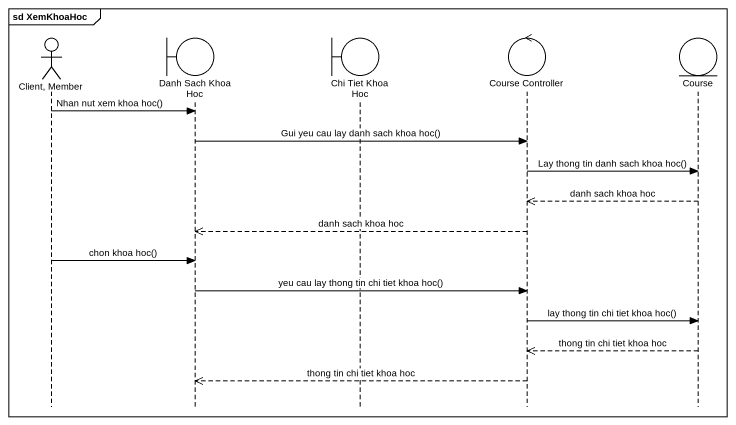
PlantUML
@startuml
mainframe sd XemKhoaHoc
hide footbox
actor "Client, Member" as Client_Member
boundary "Danh Sach Khoa Hoc" as Danh_Sach_Khoa_Hoc
boundary "Chi Tiet Khoa Hoc" as Chi_Tiet_Khoa_Hoc
control "Course Controller" as Course_Controller
entity Course

Client_Member -> Danh_Sach_Khoa_Hoc : Nhan nut xem khoa hoc()
Danh_Sach_Khoa_Hoc -> Course_Controller : Gui yeu cau lay danh sach khoa hoc()
Course_Controller -> Course : Lay thong tin danh sach khoa hoc()
Course -->> Course_Controller : danh sach khoa hoc
Course_Controller -->> Danh_Sach_Khoa_Hoc : danh sach khoa hoc
Client_Member -> Danh_Sach_Khoa_Hoc : chon khoa hoc()
Danh_Sach_Khoa_Hoc -> Course_Controller : yeu cau lay thong tin chi tiet khoa hoc()
Course_Controller -> Course : lay thong tin chi tiet khoa hoc()
Course -->> Course_Controller : thong tin chi tiet khoa hoc
Course_Controller -->> Danh_Sach_Khoa_Hoc : thong tin chi tiet khoa hoc
@enduml
